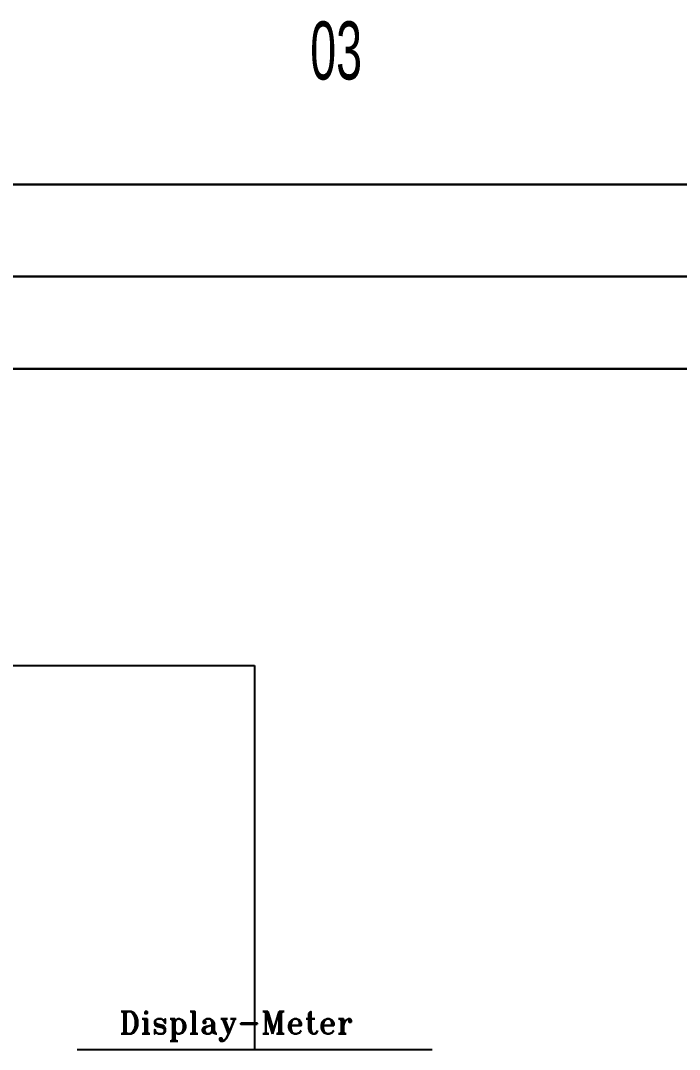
# Model space of a CAD drawing. Header units: millimetres. Extents: x 107 to 2900, y 85 to 3996.
# Drawn here: x 1090.4 to 1148.1, y 3682.1 to 3772.2 of the extents above; entities that cross this region are included whole.
import ezdxf

# ---------------------------------------------------------------- set-up
doc = ezdxf.new("R2010")
doc.units = ezdxf.units.MM
doc.layers.add('70', color=7, linetype='Continuous')
doc.layers.add('TEXT', color=6, linetype='Continuous')
doc.styles.add('ghs', font='NGULIM.TTF')
doc.styles.add('STYLE2', font='romant.shx')

msp = doc.modelspace()

# ---------------------------------------------------------------- linework, layer by layer
at = {"color": 7}
msp.add_line((1088.158, 3715.756), (1110.851, 3715.756), dxfattribs=at)
at = {"color": 0}
msp.add_line((1110.851, 3715.756), (1110.851, 3682.12), dxfattribs=at)
at = {"color": 0, "linetype": 'Continuous'}
msp.add_line((1095.314, 3682.12), (1126.398, 3682.12), dxfattribs=at)
at = {"layer": '70', "color": 0, "lineweight": 30}
for p, q in [((1057.642, 3757.877), (1279.423, 3757.877)), ((1049.276, 3749.796), (1268.095, 3749.796)), ((1256.767, 3741.714), (1040.91, 3741.714))]:
    msp.add_line(p, q, dxfattribs=at)

# ---------------------------------------------------------------- texts
at = {"color": 0, "style": 'STYLE2'}
msp.add_text('Display-Meter', height=1.95742, dxfattribs=at).set_placement((1098.994, 3683.483))
at = {"layer": 'TEXT', "color": 0, "style": 'ghs', "width": 0.6}
msp.add_text('03', height=5.084, dxfattribs=at).set_placement((1115.719, 3767.062))

doc.saveas('drawing.dxf')
